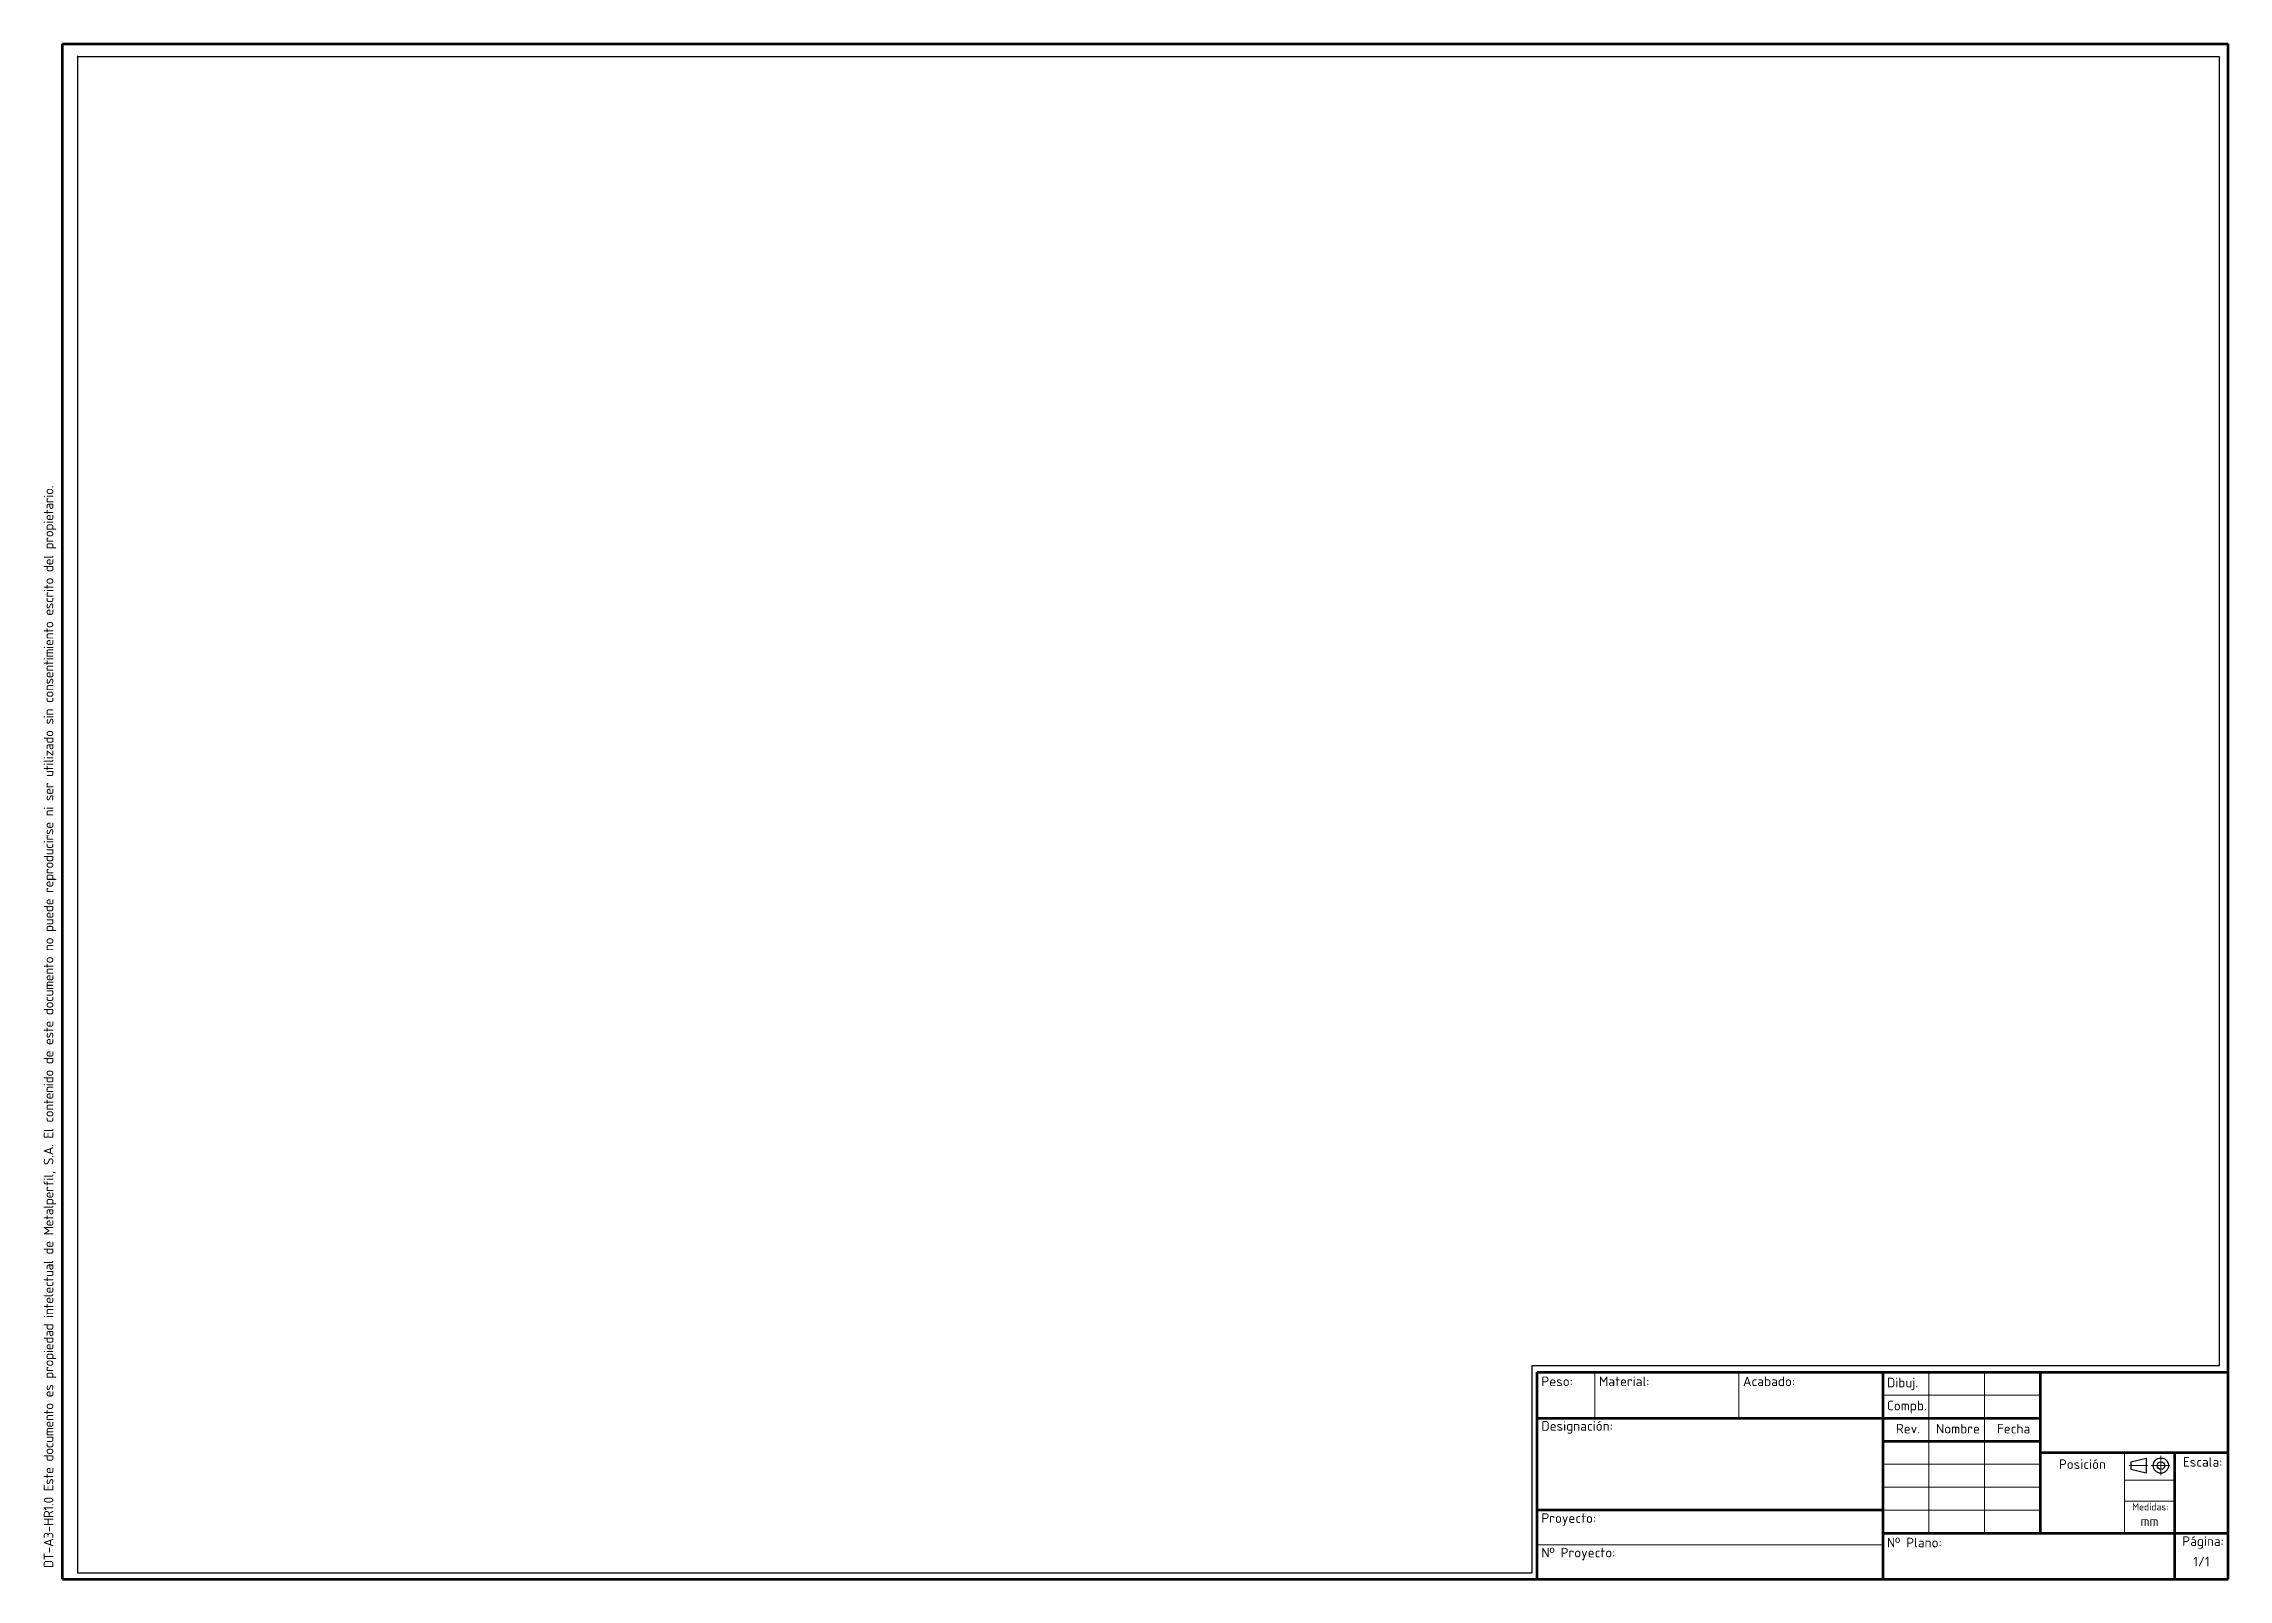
# Paper-space layout 'DIN A2' of a CAD drawing. Header units: millimetres. Extents: x 15 to 584, y 10 to 410.
import ezdxf
from ezdxf.enums import TextEntityAlignment as Align

# ---------------------------------------------------------------- set-up
doc = ezdxf.new("R2010")
doc.units = ezdxf.units.MM
doc.linetypes.add('CENTER', pattern=[10.16, 6.35, -1.27, 1.27, -1.27])
doc.linetypes.add('CENTERX2', pattern=[20.32, 12.7, -2.54, 2.54, -2.54])
doc.layers.add('Cajetinatributos', color=7, linetype='Continuous')
doc.layers.add('Cajetintextos', color=7, linetype='Continuous')
doc.layers.add('Cajetinlineasgruesas', color=7, linetype='Continuous', lineweight=30)
doc.styles.add('Texto cajetin', font='isocpeur.ttf')

# ---------------------------------------------------------------- blocks, each defined once
blk = doc.blocks.new('CAJETIN')
at = {"color": 7, "linetype": 'Continuous', "lineweight": 0}
for p, q in [((-165, 54), (-165, 42)), ((-127.5, 54), (-127.5, 42)), ((-78, 54), (-78, 12)), ((-63.5, 54), (-63.5, 12)), ((-90, 48), (-49, 48)), ((-90, 30), (-49, 30)), ((-90, 24), (-49, 24)), ((-90, 18), (-49, 18))]:
    blk.add_line(p, q, dxfattribs=at)
at = {"color": 7, "linetype": 'Continuous', "lineweight": 60}
for p, q in [((-90, 36), (-49, 36)), ((-49, 33), (0, 33))]:
    blk.add_line(p, q, dxfattribs=at)
at = {"color": 7, "linetype": 'CENTER', "lineweight": 0}
blk.add_line((-25.93, 29.62), (-21.01, 29.62), dxfattribs=at)
at = {"color": 7, "linetype": 'Continuous', "lineweight": 25}
for p, q in [((-25.38, 30.56), (-21.43, 31.58)), ((-25.38, 30.56), (-25.38, 28.6)), ((-21.43, 27.65), (-25.38, 28.6)), ((-21.43, 31.58), (-21.43, 27.65))]:
    blk.add_line(p, q, dxfattribs=at)
at = {"color": 7, "linetype": 'CENTERX2', "lineweight": 0}
for p, q in [((-20.06, 29.62), (-15.26, 29.62)), ((-17.55, 32.2), (-17.55, 27.09))]:
    blk.add_line(p, q, dxfattribs=at)
at = {"color": 7, "linetype": 'Continuous', "lineweight": 25}
for radius in [1.98, 1]:
    blk.add_circle((-17.55, 29.62), radius, dxfattribs=at)
at = {"layer": 'Cajetinlineasgruesas', "color": 7, "linetype": 'Continuous', "lineweight": 60}
for p, q in [((-180, 0), (-180, 54)), ((-180, 54), (0, 54)), ((-90, 54), (-90, 0)), ((-49, 54), (-49, 12)), ((0, 0), (0, 54)), ((-180, 42), (-90, 42)), ((-90, 42), (-49, 42)), ((-14, 33), (-14, 0)), ((-90, 18), (-180, 18)), ((-90, 12), (0, 12)), ((-180, 0), (0, 0))]:
    blk.add_line(p, q, dxfattribs=at)
at = {"layer": 'Cajetinlineasgruesas', "color": 7, "linetype": 'Continuous', "lineweight": 0}
for p, q in [((-90, 42), (-49, 42)), ((-90, 42), (-49, 42)), ((-27, 33), (-27, 12)), ((-27, 25.82), (-14, 25.82)), ((-27, 20.37), (-14, 20.37)), ((-180, 9), (-90, 9))]:
    blk.add_line(p, q, dxfattribs=at)
at = {"layer": 'Cajetinatributos', "style": 'Texto cajetin'}
for tag, height, p in [('XDIBUJADO', 2.5, (-70.75, 51)), ('XFECHADIBUJ', 2.5, (-56.25, 51)), ('XPESO', 2.5, (-172.5, 46.41)), ('XMATERIAL', 2.5, (-146.17, 46.41)), ('XACABADO', 2.5, (-108.86, 46.41)), ('XCOMPROBADO', 2.5, (-70.75, 45)), ('XFECHACOMP', 2.5, (-56.25, 45)), ('XDESIGNACION1', 4, (-134.99, 32.21)), ('XREV1', 2.5, (-84, 33)), ('XNOMBREREV1', 2.5, (-70.75, 33)), ('XFECHAREV1', 2.5, (-56.25, 33)), ('XPOSICION', 2.5, (-38, 30)), ('XDESIGNACION2', 3, (-134.99, 24.33)), ('XREV2', 2.5, (-84, 27)), ('XNOMBREREV2', 2.5, (-70.75, 27)), ('XFECHAREV2', 2.5, (-56.25, 27)), ('XPOSICION1', 2.5, (-38, 24)), ('XFORMATO', 2.5, (-20.5, 23.1)), ('XESCALA', 2.5, (-7, 24.46)), ('XREV3', 2.5, (-84, 21)), ('XNOMBREREV3', 2.5, (-70.75, 21)), ('XFECHAREV3', 2.5, (-56.25, 21)), ('XPOSICION2', 2.5, (-38, 18)), ('XREV4', 2.5, (-84, 15)), ('XNOMBREREV4', 2.5, (-70.75, 15)), ('XFECHAREV4', 2.5, (-56.25, 15)), ('XUNIDADES', 2.5, (-20.5, 15.14)), ('XNUMPLANO', 3.5, (-44.57, 6)), ('XPAGINA', 2.5, (-7, 4.63))]:
    blk.add_attdef(tag, text='', height=height, dxfattribs=at).set_placement(p, align=Align.MIDDLE_CENTER)
for tag, p in [('XPROYECTO', (-153.94, 13.5)), ('XNUMPROYECTO', (-153.94, 4.5))]:
    blk.add_attdef(tag, text='', height=2.5, dxfattribs=at).set_placement(p, align=Align.MIDDLE_LEFT)
at = {"layer": 'Cajetintextos', "attachment_point": 4, "style": 'Texto cajetin'}
for s, width, insert, char_height in [('Peso:', 13.045, (-178.9, 51.57), 2.5), ('Material:', 13.045, (-163.9, 51.57), 2.5), ('Acabado:', 13.045, (-126.4, 51.57), 2.5), ('Dibuj.', 13.045, (-88.9, 50.88), 2.5), ('Compb.', 13.045, (-88.9, 44.88), 2.5), ('Designación:', 13.045, (-178.9, 39.57), 2.5), ('Rev.', 13.045, (-86.59, 39.24), 2.5), ('Nombre', 13.045, (-76.13, 39.24), 2.5), ('Fecha', 13.045, (-60.27, 39.24), 2.5), ('Escala:', 13.045, (-11.84, 30.57), 2.5), ('Proyecto:', 13.045, (-178.9, 15.57), 2.5), ('Medidas:', 13.045, (-25, 18.86), 1.804), ('Nº Proyecto:', 19.4934, (-178.9, 6.57), 2.5), ('Nº Plano:', 14.8093, (-88.9, 9.57), 2.5), ('Página:', 13.045, (-12.02, 9.57), 2.5)]:
    blk.add_mtext_dynamic_manual_height_columns(s, width=width, gutter_width=12.5, heights=[0], dxfattribs=dict(at, insert=insert, char_height=char_height))
blk = doc.blocks.new('DIN A2')
at = {"layer": 'Cajetinlineasgruesas', "color": 7, "linetype": 'Continuous', "lineweight": 60}
for p, q in [((-574, 10), (-574, 410)), ((-574, 410), (-10, 410)), ((-10, 10), (-10, 410)), ((-574, 10), (-10, 10))]:
    blk.add_line(p, q, dxfattribs=at)
at = {"layer": 'Cajetintextos', "color": 7}
blk.add_blockref('CAJETIN', (-10, 10), dxfattribs=at).add_auto_attribs({'XPOSICION': 'Posición', 'XPAGINA': '1/1', 'XUNIDADES': 'mm'})
at = {"layer": 'Cajetintextos', "insert": (-578.9, 12.91), "char_height": 2.5, "attachment_point": 1, "rotation": 90, "style": 'Texto cajetin'}
blk.add_mtext_dynamic_manual_height_columns('{\\fISOCPEUR|b1|i0|c0|p34;\\T0.95;DT-A3-HR1.0\\fISOCPEUR|b0|i0|c0|p34; Este documento es propiedad intelectual de Metalperfil, S.A. El contenido de este documento no puede reproducirse ni ser utilizado sin consentimiento escrito del propietario.}', width=488.6258, gutter_width=12.5, heights=[0], dxfattribs=at)

psp = doc.layouts.new('DIN A2')

# ---------------------------------------------------------------- linework, layer by layer
at = {"layer": 'Cajetinlineasgruesas', "color": 7}
psp.add_lwpolyline([(23.84, 406.66), (581.66, 406.66), (581.66, 65.59), (402.59, 65.59), (402.59, 11.61), (23.94, 11.61), (23.94, 406.67)], close=True, dxfattribs=at)

# ---------------------------------------------------------------- block references
at = {"layer": 'Cajetintextos', "color": 7}
psp.add_blockref('DIN A2', (594, 0), dxfattribs=at)

# ---------------------------------------------------------------- viewports
at = {"layer": 'Cajetinlineasgruesas', "color": 7}
vp = psp.add_viewport(center=(302.75, 209.14), size=(557.81, 395.0621), view_center_point=(3449.58, 2127.76), view_height=3950.6212, dxfattribs=at)
vp.dxf.flags = 0x10000  # cut along an outline
vp.dxf.clipping_boundary_handle = psp.add_lwpolyline([(23.84, 406.66), (581.66, 406.66), (581.66, 65.59), (402.59, 65.59), (402.59, 11.61), (23.94, 11.61), (23.94, 406.67)], format="xyb", close=True, dxfattribs={"invisible": 1}).dxf.handle

doc.saveas('drawing.dxf')
